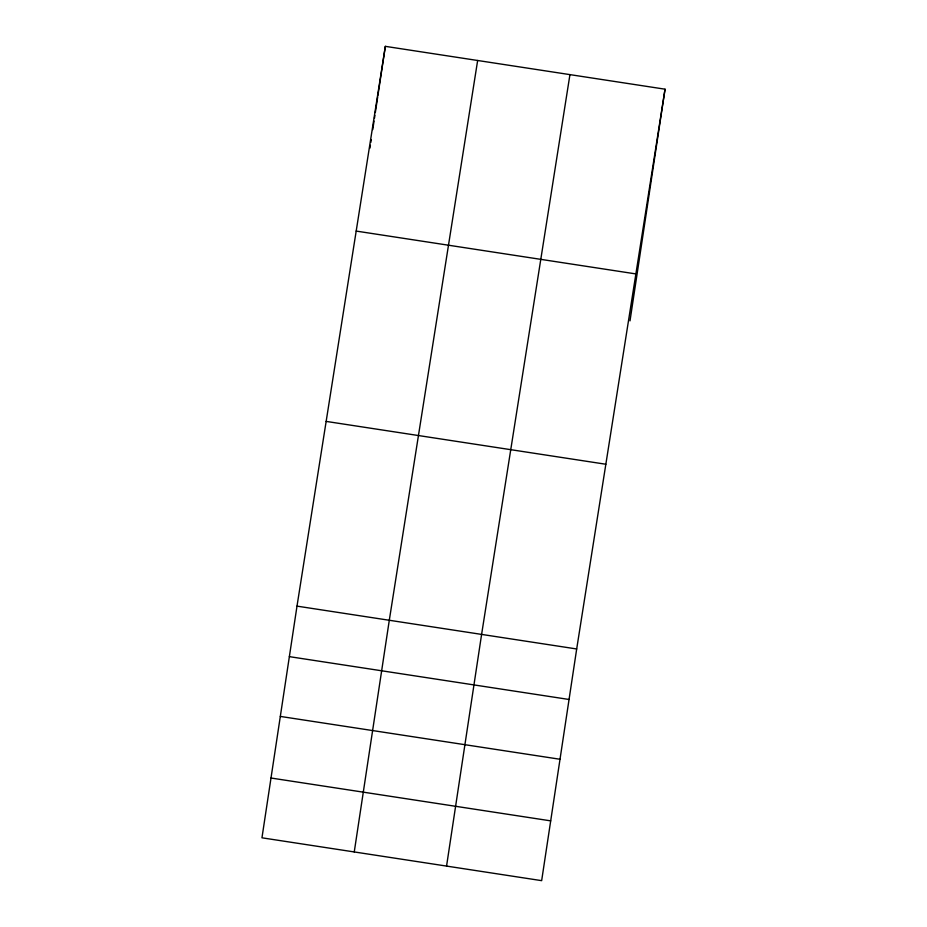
<?xml version="1.0" encoding="UTF-8"?>
<svg xmlns="http://www.w3.org/2000/svg" width="927" height="927" viewBox="0 0 927 927"><rect width="100%" height="100%" fill="white"/><g stroke="black" fill="none" stroke-linecap="round" stroke-linejoin="round"><path stroke-width="1.39" d="M296.999 606.131L261.959 837.811L541.658 880.65L576.687 648.97L665.041 89.189L385.342 46.35L296.999 606.131L576.687 648.97M369.954 148.1L370.394 145.249M370.823 142.41L371.252 139.56M372.758 129.595L374.044 121.055M374.485 118.204L374.914 115.365M375.342 112.515L377.706 96.86M377.926 95.446L385.342 46.35M354.253 851.948L389.294 620.267L477.648 60.487M446.559 866.085L481.6 634.404L569.943 74.624M630.001 320.869L665.041 89.189M356.188 231.078L635.887 273.917M326.153 421.403L605.852 464.242M289.351 656.64L569.051 699.479M280.313 716.42L560.012 759.259M270.997 778.02L550.696 820.858"/></g></svg>
